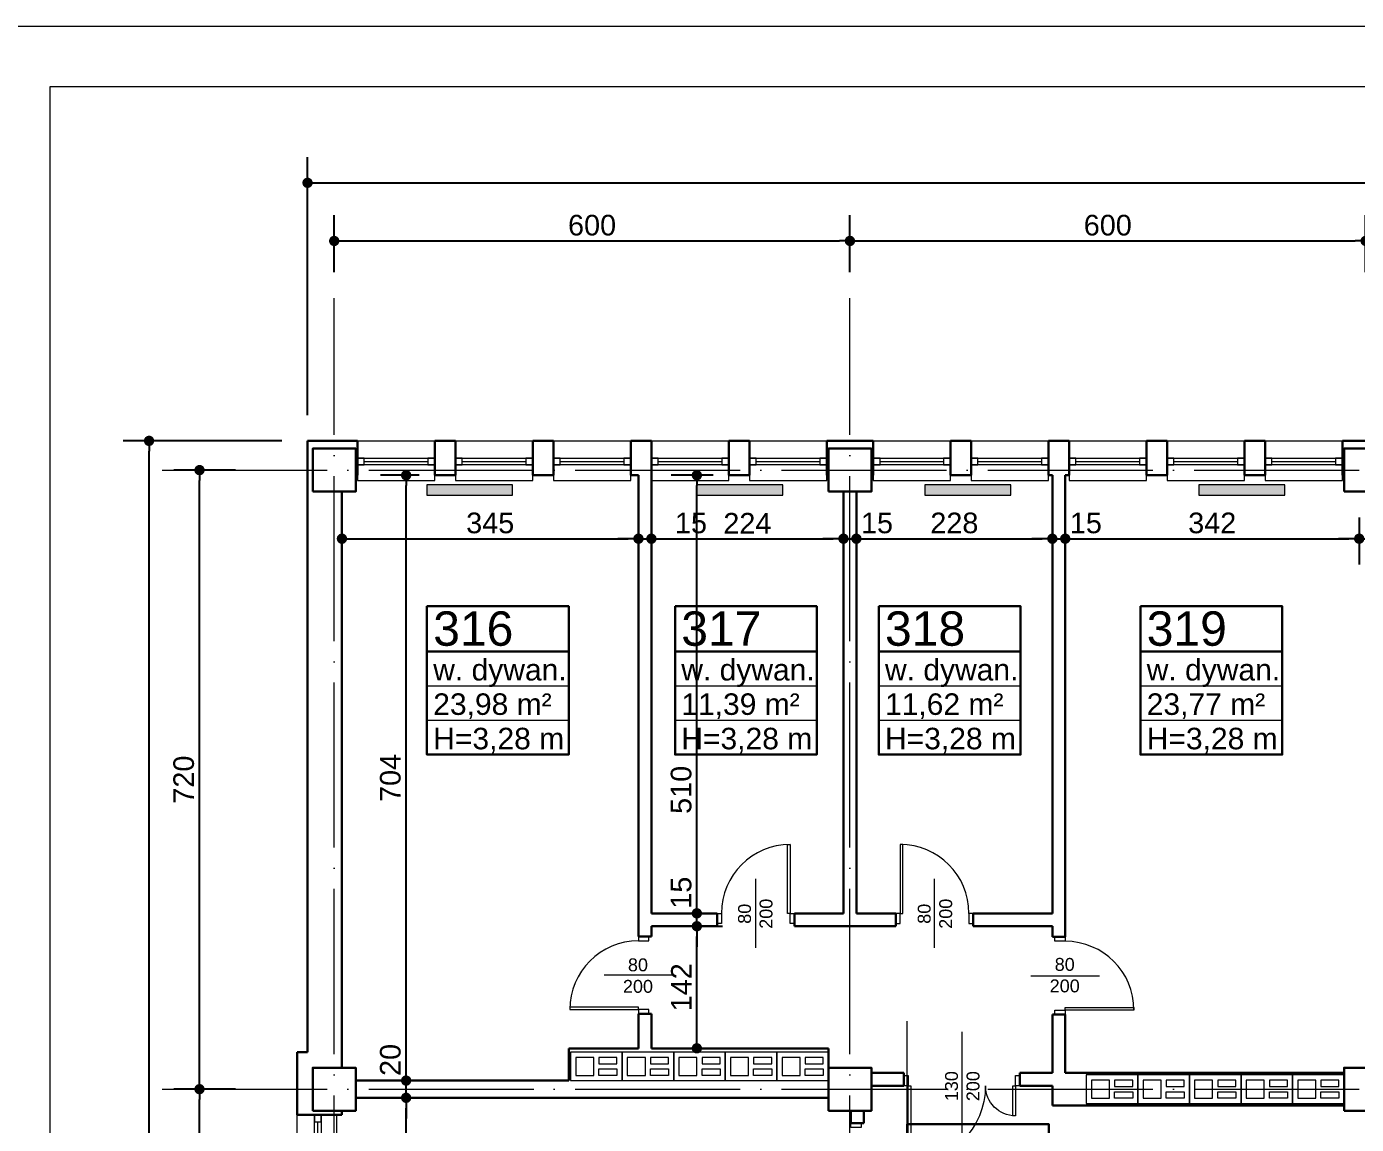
# Model space of a CAD drawing. Header units: millimetres. Extents: x 54 to 8480, y -22812 to 17434.
# Drawn here: x 1275 to 2822, y 2598 to 3874 of the extents above; entities that cross this region are included whole.
import ezdxf

# ---------------------------------------------------------------- set-up
doc = ezdxf.new("R2010")
doc.units = ezdxf.units.MM
doc.linetypes.add('ACAD_ISO04W100', pattern=[30, 24, -3, 0, -3])
doc.layers.add('grzejniki', color=104, linetype='Continuous')
doc.layers.add('TABELKI PO UWAGACH', color=5, linetype='Continuous')
for name, color, linetype, lineweight in [('osie', 132, 'ACAD_ISO04W100', 0), ('PLATFORMA', 7, 'Continuous', 0), ('STOLARKA', 97, 'Continuous', 0), ('tabelki', 151, 'Continuous', 0), ('wymiary', 150, 'Continuous', 0)]:
    doc.layers.add(name, color=color, linetype=linetype, lineweight=lineweight)
doc.styles.get("Standard").update_dxf_attribs({"font": 'arial.ttf'})
doc.dimstyles.new('ISO-25', dxfattribs={"dimtxt": 24, "dimasz": 12, "dimexe": 30, "dimexo": 30, "dimgap": 6, "dimtad": 1, "dimdec": 0, "dimtxsty": 'Standard', "dimblk": 'DOT', "dimcen": 2.5, "dimadec": 0, "dimazin": 0, "dimtfac": 1, "dimtdec": 0, "dimtmove": 0, "dimatfit": 3, "dimldrblk": 'DOT', "dimfxl": 1, "dimarcsym": 0})

# ---------------------------------------------------------------- blocks, each defined once
blk = doc.blocks.new('A$C13771EA7')
at = {"color": 132, "linetype": 'ACAD_ISO04W100', "lineweight": 0, "ltscale": 8}
for p, q in [((31, -2874), (31, 166)), ((631, -2874), (631, 166)), ((-169, -34), (4311, -34)), ((-169, -754), (4311, -754))]:
    blk.add_line(p, q, dxfattribs=at)
blk = doc.blocks.new('A$C4DC22848')
at = {"layer": 'STOLARKA', "lineweight": 0}
for p, q in [((0, 0), (90, 0)), ((8, -24), (82, -24)), ((0, -40), (0, -46)), ((0, -46), (90, -46)), ((90, -46), (90, -40))]:
    blk.add_line(p, q, dxfattribs=at)
for points in [[(0, -20), (90, -20), (90, -28), (0, -28)], [(0, -28), (8, -28), (8, -20), (0, -20)], [(82, -28), (90, -28), (90, -20), (82, -20)]]:
    blk.add_lwpolyline(points, close=True, dxfattribs=at)
blk = doc.blocks.new('A$C2F3E3BB6')
at = {"layer": 'STOLARKA', "lineweight": 0}
for p, q in [((0, 40), (180, 40)), ((8, 16), (82, 16)), ((98, 16), (172, 16)), ((0, 0), (0, -6)), ((180, -6), (180, 0)), ((0, -6), (180, -6))]:
    blk.add_line(p, q, dxfattribs=at)
for points in [[(0, 20), (180, 20), (180, 12), (0, 12)], [(0, 12), (8, 12), (8, 20), (0, 20)], [(82, 12), (90, 12), (90, 20), (82, 20)], [(98, 12), (90, 12), (90, 20), (98, 20)], [(172, 12), (180, 12), (180, 20), (172, 20)]]:
    blk.add_lwpolyline(points, close=True, dxfattribs=at)
blk = doc.blocks.new('A$C4A7D7A23')
at = {"layer": 'STOLARKA', "lineweight": 0}
blk.add_line((-67.5, 62.5), (-67.5, -62.5), dxfattribs=at)
for points in [[(-130, 12), (-135, 12), (-135, 0), (-130, 0)], [(-127, 0), (-130, 0), (-130, -35), (-127, -35)], [(-5, 0), (-8, 0), (-8, -90), (-5, -90)], [(0, 12), (-5, 12), (-5, 0), (0, 0)]]:
    blk.add_lwpolyline(points, close=True, dxfattribs=at)
for centre, radius, start, end in [((-130, 0), 35, 270, 0), ((-5, 0), 90, 180, 270)]:
    blk.add_arc(centre, radius, start, end, dxfattribs=at)
blk = doc.blocks.new('A$C1D836454')
at = {"color": 82, "lineweight": 0}
for points in [[(0, -16.5), (60, -16.5), (60, 16.5), (0, 16.5)], [(6, -10.5), (27, -10.5), (27, 10.5), (6, 10.5)], [(33, 3), (54, 3), (54, 10.5), (33, 10.5)], [(33, -3), (54, -3), (54, -10.5), (33, -10.5)]]:
    blk.add_lwpolyline(points, close=True, dxfattribs=at)
blk = doc.blocks.new('_Dot')
at = {"color": 0, "linetype": 'ByBlock', "lineweight": -2}
blk.add_line((-0.5, 0), (-1, 0), dxfattribs=at)
at = {"color": 0, "linetype": 'ByBlock', "lineweight": 0, "const_width": 0.5}
blk.add_lwpolyline([(-0.25, 0, 1), (0.25, 0, 1)], format="xyb", close=True, dxfattribs=at)
blk = doc.blocks.new('*D116')
at = {"layer": 'Defpoints', "color": 0, "linetype": 'Continuous', "lineweight": 0}
for p in [(2232.6, 3625.2), (1632.6, 3558.7), (2232.6, 3558.7)]:
    blk.add_point(p, dxfattribs=at)
at = {"layer": 'wymiary', "color": 0, "linetype": 'Continuous', "lineweight": -2}
for p, q in [((1632.6, 3588.7), (1632.6, 3655.2)), ((2232.6, 3588.7), (2232.6, 3655.2)), ((1644.6, 3625.2), (2220.6, 3625.2))]:
    blk.add_line(p, q, dxfattribs=at)
at = {"layer": 'wymiary', "color": 0, "linetype": 'Continuous', "lineweight": -2, "xscale": 12, "yscale": 12, "zscale": 12, "rotation": 180}
blk.add_blockref('_Dot', (1632.6, 3625.2), dxfattribs=at)
at = {"layer": 'wymiary', "color": 0, "linetype": 'Continuous', "lineweight": -2, "xscale": 12, "yscale": 12, "zscale": 12}
blk.add_blockref('_Dot', (2232.6, 3625.2), dxfattribs=at)
at = {"layer": 'wymiary', "color": 0, "linetype": 'Continuous', "lineweight": 0, "insert": (1932.6, 3643.4), "char_height": 24, "attachment_point": 5}
blk.add_mtext('600', dxfattribs=at)
blk = doc.blocks.new('*D117')
at = {"layer": 'Defpoints', "color": 0, "linetype": 'Continuous', "lineweight": 0}
for p in [(2832.6, 3625.2), (2232.6, 3558.7), (2832.6, 3558.7)]:
    blk.add_point(p, dxfattribs=at)
at = {"layer": 'wymiary', "color": 0, "linetype": 'Continuous', "lineweight": -2}
for p, q in [((2232.6, 3588.7), (2232.6, 3655.2)), ((2832.6, 3588.7), (2832.6, 3655.2)), ((2244.6, 3625.2), (2820.6, 3625.2))]:
    blk.add_line(p, q, dxfattribs=at)
at = {"layer": 'wymiary', "color": 0, "linetype": 'Continuous', "lineweight": -2, "xscale": 12, "yscale": 12, "zscale": 12, "rotation": 180}
blk.add_blockref('_Dot', (2232.6, 3625.2), dxfattribs=at)
at = {"layer": 'wymiary', "color": 0, "linetype": 'Continuous', "lineweight": -2, "xscale": 12, "yscale": 12, "zscale": 12}
blk.add_blockref('_Dot', (2832.6, 3625.2), dxfattribs=at)
at = {"layer": 'wymiary', "color": 0, "linetype": 'Continuous', "lineweight": 0, "insert": (2532.6, 3643.4), "char_height": 24, "attachment_point": 5}
blk.add_mtext('600', dxfattribs=at)
blk = doc.blocks.new('*D99')
at = {"layer": 'Defpoints', "color": 0, "linetype": 'Continuous', "lineweight": 0}
for p in [(1475.9, 2638.7), (1547.6, 2638.7), (1547.6, 2398.7)]:
    blk.add_point(p, dxfattribs=at)
at = {"layer": 'wymiary', "color": 0, "linetype": 'Continuous', "lineweight": -2}
for p, q in [((1517.6, 2638.7), (1445.9, 2638.7)), ((1475.9, 2410.7), (1475.9, 2626.7)), ((1517.6, 2398.7), (1445.9, 2398.7))]:
    blk.add_line(p, q, dxfattribs=at)
at = {"layer": 'wymiary', "color": 0, "linetype": 'Continuous', "lineweight": -2, "xscale": 12, "yscale": 12, "zscale": 12}
for p, rotation in [((1475.9, 2638.7), 90), ((1475.9, 2398.7), 270)]:
    blk.add_blockref('_Dot', p, dxfattribs=dict(at, rotation=rotation))
at = {"layer": 'wymiary', "color": 0, "linetype": 'Continuous', "lineweight": 0, "insert": (1457.6, 2518.7), "char_height": 24, "attachment_point": 5, "rotation": 90}
blk.add_mtext('240', dxfattribs=at)
blk = doc.blocks.new('*D100')
at = {"layer": 'Defpoints', "color": 0, "linetype": 'Continuous', "lineweight": 0}
for p in [(1475.9, 3358.7), (1547.6, 3358.7), (1547.6, 2638.7)]:
    blk.add_point(p, dxfattribs=at)
at = {"layer": 'wymiary', "color": 0, "linetype": 'Continuous', "lineweight": -2}
for p, q in [((1517.6, 3358.7), (1445.9, 3358.7)), ((1475.9, 2650.7), (1475.9, 3346.7)), ((1517.6, 2638.7), (1445.9, 2638.7))]:
    blk.add_line(p, q, dxfattribs=at)
at = {"layer": 'wymiary', "color": 0, "linetype": 'Continuous', "lineweight": -2, "xscale": 12, "yscale": 12, "zscale": 12}
for p, rotation in [((1475.9, 3358.7), 90), ((1475.9, 2638.7), 270)]:
    blk.add_blockref('_Dot', p, dxfattribs=dict(at, rotation=rotation))
at = {"layer": 'wymiary', "color": 0, "linetype": 'Continuous', "lineweight": 0, "insert": (1457.6, 2998.7), "char_height": 24, "attachment_point": 5, "rotation": 90}
blk.add_mtext('720', dxfattribs=at)
blk = doc.blocks.new('*D114')
at = {"layer": 'Defpoints', "color": 0, "linetype": 'Continuous', "lineweight": 0}
for p in [(5743.6, 3692.8), (1601.6, 3392.7), (5743.6, 3392.7)]:
    blk.add_point(p, dxfattribs=at)
at = {"layer": 'wymiary', "color": 0, "linetype": 'Continuous', "lineweight": -2}
for p, q in [((1601.6, 3422.7), (1601.6, 3722.8)), ((5743.6, 3422.7), (5743.6, 3722.8)), ((1613.6, 3692.8), (5731.6, 3692.8))]:
    blk.add_line(p, q, dxfattribs=at)
at = {"layer": 'wymiary', "color": 0, "linetype": 'Continuous', "lineweight": -2, "xscale": 12, "yscale": 12, "zscale": 12, "rotation": 180}
blk.add_blockref('_Dot', (1601.6, 3692.8), dxfattribs=at)
at = {"layer": 'wymiary', "color": 0, "linetype": 'Continuous', "lineweight": -2, "xscale": 12, "yscale": 12, "zscale": 12}
blk.add_blockref('_Dot', (5743.6, 3692.8), dxfattribs=at)
at = {"layer": 'wymiary', "color": 0, "linetype": 'Continuous', "lineweight": 0, "insert": (3672.6, 3710.9), "char_height": 24, "attachment_point": 5}
blk.add_mtext('4142', dxfattribs=at)
blk = doc.blocks.new('*D115')
at = {"layer": 'Defpoints', "color": 0, "linetype": 'Continuous', "lineweight": 0}
for p in [(1417.2, 3392.7), (1601.6, 3392.7), (1601.6, 684.7)]:
    blk.add_point(p, dxfattribs=at)
at = {"layer": 'wymiary', "color": 0, "linetype": 'Continuous', "lineweight": -2}
for p, q in [((1571.6, 3392.7), (1387.2, 3392.7)), ((1417.2, 696.7), (1417.2, 3380.7)), ((1571.6, 684.7), (1387.2, 684.7))]:
    blk.add_line(p, q, dxfattribs=at)
at = {"layer": 'wymiary', "color": 0, "linetype": 'Continuous', "lineweight": -2, "xscale": 12, "yscale": 12, "zscale": 12}
for p, rotation in [((1417.2, 3392.7), 90), ((1417.2, 684.7), 270)]:
    blk.add_blockref('_Dot', p, dxfattribs=dict(at, rotation=rotation))
at = {"layer": 'wymiary', "color": 0, "linetype": 'Continuous', "lineweight": 0, "insert": (1398.9, 2038.7), "char_height": 24, "attachment_point": 5, "rotation": 90}
blk.add_mtext('2708', dxfattribs=at)
blk = doc.blocks.new('*D285')
at = {"layer": 'Defpoints', "color": 0, "linetype": 'Continuous', "lineweight": 0}
for p in [(1716.3, 2628.7), (1716.3, 2628.7), (1716.3, 2406.2)]:
    blk.add_point(p, dxfattribs=at)
at = {"layer": 'wymiary', "color": 0, "linetype": 'Continuous', "lineweight": -2}
blk.add_line((1716.3, 2418.2), (1716.3, 2616.7), dxfattribs=at)
at = {"layer": 'wymiary', "color": 0, "linetype": 'Continuous', "lineweight": -2, "xscale": 12, "yscale": 12, "zscale": 12}
for p, rotation in [((1716.3, 2628.7), 90), ((1716.3, 2406.2), 270)]:
    blk.add_blockref('_Dot', p, dxfattribs=dict(at, rotation=rotation))
at = {"layer": 'wymiary', "color": 0, "linetype": 'Continuous', "lineweight": 0, "insert": (1698, 2517.5), "char_height": 24, "attachment_point": 5, "rotation": 90}
blk.add_mtext('223', dxfattribs=at)
blk = doc.blocks.new('*D286')
at = {"layer": 'Defpoints', "color": 0, "linetype": 'Continuous', "lineweight": 0}
for p in [(1716.3, 2648.7), (1716.3, 2648.7), (1716.3, 2628.7)]:
    blk.add_point(p, dxfattribs=at)
at = {"layer": 'wymiary', "color": 0, "linetype": 'Continuous', "lineweight": -2}
for p, q in [((1716.3, 2660.7), (1716.3, 2672.7)), ((1716.3, 2628.7), (1716.3, 2648.7)), ((1716.3, 2616.7), (1716.3, 2604.7))]:
    blk.add_line(p, q, dxfattribs=at)
at = {"layer": 'wymiary', "color": 0, "linetype": 'Continuous', "lineweight": -2, "xscale": 12, "yscale": 12, "zscale": 12}
for p, rotation in [((1716.3, 2648.7), 270), ((1716.3, 2628.7), 90)]:
    blk.add_blockref('_Dot', p, dxfattribs=dict(at, rotation=rotation))
at = {"layer": 'wymiary', "color": 0, "linetype": 'Continuous', "lineweight": 0, "insert": (1698, 2672.7), "char_height": 24, "attachment_point": 5, "rotation": 90}
blk.add_mtext('20', dxfattribs=at)
blk = doc.blocks.new('*D287')
at = {"layer": 'Defpoints', "color": 0, "linetype": 'Continuous', "lineweight": 0}
for p in [(1716.3, 3352.7), (1761.6, 3352.7), (1716.3, 2648.7)]:
    blk.add_point(p, dxfattribs=at)
at = {"layer": 'wymiary', "color": 0, "linetype": 'Continuous', "lineweight": -2}
for p, q in [((1731.6, 3352.7), (1686.3, 3352.7)), ((1716.3, 2660.7), (1716.3, 3340.7))]:
    blk.add_line(p, q, dxfattribs=at)
at = {"layer": 'wymiary', "color": 0, "linetype": 'Continuous', "lineweight": -2, "xscale": 12, "yscale": 12, "zscale": 12}
for p, rotation in [((1716.3, 3352.7), 90), ((1716.3, 2648.7), 270)]:
    blk.add_blockref('_Dot', p, dxfattribs=dict(at, rotation=rotation))
at = {"layer": 'wymiary', "color": 0, "linetype": 'Continuous', "lineweight": 0, "insert": (1698, 3000.7), "char_height": 24, "attachment_point": 5, "rotation": 90}
blk.add_mtext('704', dxfattribs=at)
blk = doc.blocks.new('*D344')
at = {"layer": 'Defpoints', "color": 0, "linetype": 'Continuous', "lineweight": 0}
for p in [(1641.6, 3333.7), (1986.6, 3333.7), (1986.6, 3278.9)]:
    blk.add_point(p, dxfattribs=at)
at = {"layer": 'wymiary', "color": 0, "linetype": 'Continuous', "lineweight": -2}
for p, q in [((1641.6, 3303.7), (1641.6, 3248.9)), ((1986.6, 3303.7), (1986.6, 3248.9)), ((1653.6, 3278.9), (1974.6, 3278.9))]:
    blk.add_line(p, q, dxfattribs=at)
at = {"layer": 'wymiary', "color": 0, "linetype": 'Continuous', "lineweight": -2, "xscale": 12, "yscale": 12, "zscale": 12, "rotation": 180}
blk.add_blockref('_Dot', (1641.6, 3278.9), dxfattribs=at)
at = {"layer": 'wymiary', "color": 0, "linetype": 'Continuous', "lineweight": -2, "xscale": 12, "yscale": 12, "zscale": 12}
blk.add_blockref('_Dot', (1986.6, 3278.9), dxfattribs=at)
at = {"layer": 'wymiary', "color": 0, "linetype": 'Continuous', "lineweight": 0, "insert": (1814.1, 3297.1), "char_height": 24, "attachment_point": 5}
blk.add_mtext('345', dxfattribs=at)
blk = doc.blocks.new('*D386')
at = {"layer": 'Defpoints', "color": 0, "linetype": 'Continuous', "lineweight": 0}
for p in [(1986.6, 3278.9), (2001.6, 3278.9), (2001.6, 3278.9)]:
    blk.add_point(p, dxfattribs=at)
at = {"layer": 'wymiary', "color": 0, "linetype": 'Continuous', "lineweight": -2}
for p, q in [((1974.6, 3278.9), (1962.6, 3278.9)), ((1986.6, 3278.9), (2001.6, 3278.9)), ((2013.6, 3278.9), (2069.9, 3278.9))]:
    blk.add_line(p, q, dxfattribs=at)
at = {"layer": 'wymiary', "color": 0, "linetype": 'Continuous', "lineweight": -2, "xscale": 12, "yscale": 12, "zscale": 12}
blk.add_blockref('_Dot', (1986.6, 3278.9), dxfattribs=at)
at = {"layer": 'wymiary', "color": 0, "linetype": 'Continuous', "lineweight": -2, "xscale": 12, "yscale": 12, "zscale": 12, "rotation": 180}
blk.add_blockref('_Dot', (2001.6, 3278.9), dxfattribs=at)
at = {"layer": 'wymiary', "color": 0, "linetype": 'Continuous', "lineweight": 0, "insert": (2047.7, 3297.1), "char_height": 24, "attachment_point": 5}
blk.add_mtext('15', dxfattribs=at)
blk = doc.blocks.new('*D387')
at = {"layer": 'Defpoints', "color": 0, "linetype": 'Continuous', "lineweight": 0}
for p in [(2225.1, 3333.7), (2001.6, 3278.9), (2225.1, 3278.9)]:
    blk.add_point(p, dxfattribs=at)
at = {"layer": 'wymiary', "color": 0, "linetype": 'Continuous', "lineweight": -2}
for p, q in [((2225.1, 3303.7), (2225.1, 3248.9)), ((2013.6, 3278.9), (2213.1, 3278.9))]:
    blk.add_line(p, q, dxfattribs=at)
at = {"layer": 'wymiary', "color": 0, "linetype": 'Continuous', "lineweight": -2, "xscale": 12, "yscale": 12, "zscale": 12, "rotation": 180}
blk.add_blockref('_Dot', (2001.6, 3278.9), dxfattribs=at)
at = {"layer": 'wymiary', "color": 0, "linetype": 'Continuous', "lineweight": -2, "xscale": 12, "yscale": 12, "zscale": 12}
blk.add_blockref('_Dot', (2225.1, 3278.9), dxfattribs=at)
at = {"layer": 'wymiary', "color": 0, "linetype": 'Continuous', "lineweight": 0, "insert": (2113.3, 3296.9), "char_height": 24, "attachment_point": 5}
blk.add_mtext('224', dxfattribs=at)
blk = doc.blocks.new('*D388')
at = {"layer": 'Defpoints', "color": 0, "linetype": 'Continuous', "lineweight": 0}
for p in [(2225.1, 3333.7), (2240.1, 3333.7), (2240.1, 3278.9)]:
    blk.add_point(p, dxfattribs=at)
at = {"layer": 'wymiary', "color": 0, "linetype": 'Continuous', "lineweight": -2}
for p, q in [((2225.1, 3303.7), (2225.1, 3248.9)), ((2240.1, 3303.7), (2240.1, 3248.9)), ((2213.1, 3278.9), (2201.1, 3278.9)), ((2225.1, 3278.9), (2240.1, 3278.9)), ((2252.1, 3278.9), (2264.1, 3278.9))]:
    blk.add_line(p, q, dxfattribs=at)
at = {"layer": 'wymiary', "color": 0, "linetype": 'Continuous', "lineweight": -2, "xscale": 12, "yscale": 12, "zscale": 12}
blk.add_blockref('_Dot', (2225.1, 3278.9), dxfattribs=at)
at = {"layer": 'wymiary', "color": 0, "linetype": 'Continuous', "lineweight": -2, "xscale": 12, "yscale": 12, "zscale": 12, "rotation": 180}
blk.add_blockref('_Dot', (2240.1, 3278.9), dxfattribs=at)
at = {"layer": 'wymiary', "color": 0, "linetype": 'Continuous', "lineweight": 0, "insert": (2264.1, 3297.1), "char_height": 24, "attachment_point": 5}
blk.add_mtext('15', dxfattribs=at)
blk = doc.blocks.new('*D389')
at = {"layer": 'Defpoints', "color": 0, "linetype": 'Continuous', "lineweight": 0}
for p in [(2468.1, 3352.7), (2240.1, 3333.7), (2468.1, 3278.9)]:
    blk.add_point(p, dxfattribs=at)
at = {"layer": 'wymiary', "color": 0, "linetype": 'Continuous', "lineweight": -2}
for p, q in [((2468.1, 3322.7), (2468.1, 3248.9)), ((2240.1, 3303.7), (2240.1, 3248.9)), ((2252.1, 3278.9), (2456.1, 3278.9))]:
    blk.add_line(p, q, dxfattribs=at)
at = {"layer": 'wymiary', "color": 0, "linetype": 'Continuous', "lineweight": -2, "xscale": 12, "yscale": 12, "zscale": 12, "rotation": 180}
blk.add_blockref('_Dot', (2240.1, 3278.9), dxfattribs=at)
at = {"layer": 'wymiary', "color": 0, "linetype": 'Continuous', "lineweight": -2, "xscale": 12, "yscale": 12, "zscale": 12}
blk.add_blockref('_Dot', (2468.1, 3278.9), dxfattribs=at)
at = {"layer": 'wymiary', "color": 0, "linetype": 'Continuous', "lineweight": 0, "insert": (2354.1, 3297.1), "char_height": 24, "attachment_point": 5}
blk.add_mtext('228', dxfattribs=at)
blk = doc.blocks.new('*D390')
at = {"layer": 'Defpoints', "color": 0, "linetype": 'Continuous', "lineweight": 0}
for p in [(2468.1, 3352.7), (2483.1, 3352.7), (2483.1, 3278.9)]:
    blk.add_point(p, dxfattribs=at)
at = {"layer": 'wymiary', "color": 0, "linetype": 'Continuous', "lineweight": -2}
for p, q in [((2468.1, 3322.7), (2468.1, 3248.9)), ((2483.1, 3322.7), (2483.1, 3248.9)), ((2456.1, 3278.9), (2444.1, 3278.9)), ((2468.1, 3278.9), (2483.1, 3278.9)), ((2495.1, 3278.9), (2507.1, 3278.9))]:
    blk.add_line(p, q, dxfattribs=at)
at = {"layer": 'wymiary', "color": 0, "linetype": 'Continuous', "lineweight": -2, "xscale": 12, "yscale": 12, "zscale": 12}
blk.add_blockref('_Dot', (2468.1, 3278.9), dxfattribs=at)
at = {"layer": 'wymiary', "color": 0, "linetype": 'Continuous', "lineweight": -2, "xscale": 12, "yscale": 12, "zscale": 12, "rotation": 180}
blk.add_blockref('_Dot', (2483.1, 3278.9), dxfattribs=at)
at = {"layer": 'wymiary', "color": 0, "linetype": 'Continuous', "lineweight": 0, "insert": (2507.1, 3297.1), "char_height": 24, "attachment_point": 5}
blk.add_mtext('15', dxfattribs=at)
blk = doc.blocks.new('*D391')
at = {"layer": 'Defpoints', "color": 0, "linetype": 'Continuous', "lineweight": 0}
for p in [(2483.1, 3352.7), (2825.1, 3333.7), (2825.1, 3278.9)]:
    blk.add_point(p, dxfattribs=at)
at = {"layer": 'wymiary', "color": 0, "linetype": 'Continuous', "lineweight": -2}
for p, q in [((2483.1, 3322.7), (2483.1, 3248.9)), ((2825.1, 3303.7), (2825.1, 3248.9)), ((2495.1, 3278.9), (2813.1, 3278.9))]:
    blk.add_line(p, q, dxfattribs=at)
at = {"layer": 'wymiary', "color": 0, "linetype": 'Continuous', "lineweight": -2, "xscale": 12, "yscale": 12, "zscale": 12, "rotation": 180}
blk.add_blockref('_Dot', (2483.1, 3278.9), dxfattribs=at)
at = {"layer": 'wymiary', "color": 0, "linetype": 'Continuous', "lineweight": -2, "xscale": 12, "yscale": 12, "zscale": 12}
blk.add_blockref('_Dot', (2825.1, 3278.9), dxfattribs=at)
at = {"layer": 'wymiary', "color": 0, "linetype": 'Continuous', "lineweight": 0, "insert": (2654.1, 3297.1), "char_height": 24, "attachment_point": 5}
blk.add_mtext('342', dxfattribs=at)
blk = doc.blocks.new('*D392')
at = {"layer": 'Defpoints', "color": 0, "linetype": 'Continuous', "lineweight": 0}
for p in [(2825.1, 3333.7), (2840.1, 3333.7), (2840.1, 3278.9)]:
    blk.add_point(p, dxfattribs=at)
at = {"layer": 'wymiary', "color": 0, "linetype": 'Continuous', "lineweight": -2}
for p, q in [((2825.1, 3303.7), (2825.1, 3248.9)), ((2840.1, 3303.7), (2840.1, 3248.9)), ((2813.1, 3278.9), (2801.1, 3278.9)), ((2825.1, 3278.9), (2840.1, 3278.9)), ((2852.1, 3278.9), (2864.1, 3278.9))]:
    blk.add_line(p, q, dxfattribs=at)
at = {"layer": 'wymiary', "color": 0, "linetype": 'Continuous', "lineweight": -2, "xscale": 12, "yscale": 12, "zscale": 12}
blk.add_blockref('_Dot', (2825.1, 3278.9), dxfattribs=at)
at = {"layer": 'wymiary', "color": 0, "linetype": 'Continuous', "lineweight": -2, "xscale": 12, "yscale": 12, "zscale": 12, "rotation": 180}
blk.add_blockref('_Dot', (2840.1, 3278.9), dxfattribs=at)
at = {"layer": 'wymiary', "color": 0, "linetype": 'Continuous', "lineweight": 0, "insert": (2864.1, 3297.1), "char_height": 24, "attachment_point": 5}
blk.add_mtext('15', dxfattribs=at)
blk = doc.blocks.new('*D657')
at = {"layer": 'Defpoints', "color": 0, "linetype": 'Continuous', "lineweight": 0}
for p in [(2001.6, 2828.2), (2054.5, 2828.2), (2001.6, 2686.2)]:
    blk.add_point(p, dxfattribs=at)
at = {"layer": 'wymiary', "color": 0, "linetype": 'Continuous', "lineweight": -2}
for p, q in [((2031.6, 2828.2), (2084.5, 2828.2)), ((2054.5, 2698.2), (2054.5, 2816.2)), ((2031.6, 2686.2), (2084.5, 2686.2))]:
    blk.add_line(p, q, dxfattribs=at)
at = {"layer": 'wymiary', "color": 0, "linetype": 'Continuous', "lineweight": -2, "xscale": 12, "yscale": 12, "zscale": 12}
for p, rotation in [((2054.5, 2828.2), 90), ((2054.5, 2686.2), 270)]:
    blk.add_blockref('_Dot', p, dxfattribs=dict(at, rotation=rotation))
at = {"layer": 'wymiary', "color": 0, "linetype": 'Continuous', "lineweight": 0, "insert": (2036.5, 2757.2), "char_height": 24, "attachment_point": 5, "rotation": 90}
blk.add_mtext('142', dxfattribs=at)
blk = doc.blocks.new('*D658')
at = {"layer": 'Defpoints', "color": 0, "linetype": 'Continuous', "lineweight": 0}
for p in [(2054.5, 2843.2), (2054.5, 2843.2), (2001.6, 2828.2)]:
    blk.add_point(p, dxfattribs=at)
at = {"layer": 'wymiary', "color": 0, "linetype": 'Continuous', "lineweight": -2}
for p, q in [((2054.5, 2855.2), (2054.5, 2867.2)), ((2054.5, 2828.2), (2054.5, 2843.2)), ((2031.6, 2828.2), (2084.5, 2828.2)), ((2054.5, 2816.2), (2054.5, 2804.2))]:
    blk.add_line(p, q, dxfattribs=at)
at = {"layer": 'wymiary', "color": 0, "linetype": 'Continuous', "lineweight": -2, "xscale": 12, "yscale": 12, "zscale": 12}
for p, rotation in [((2054.5, 2843.2), 270), ((2054.5, 2828.2), 90)]:
    blk.add_blockref('_Dot', p, dxfattribs=dict(at, rotation=rotation))
at = {"layer": 'wymiary', "color": 0, "linetype": 'Continuous', "lineweight": 0, "insert": (2036.3, 2867.2), "char_height": 24, "attachment_point": 5, "rotation": 90}
blk.add_mtext('15', dxfattribs=at)
blk = doc.blocks.new('*D659')
at = {"layer": 'Defpoints', "color": 0, "linetype": 'Continuous', "lineweight": 0}
for p in [(2054.5, 3352.7), (2103.6, 3352.7), (2054.5, 2843.2)]:
    blk.add_point(p, dxfattribs=at)
at = {"layer": 'wymiary', "color": 0, "linetype": 'Continuous', "lineweight": -2}
for p, q in [((2073.6, 3352.7), (2024.5, 3352.7)), ((2054.5, 2855.2), (2054.5, 3340.7))]:
    blk.add_line(p, q, dxfattribs=at)
at = {"layer": 'wymiary', "color": 0, "linetype": 'Continuous', "lineweight": -2, "xscale": 12, "yscale": 12, "zscale": 12}
for p, rotation in [((2054.5, 3352.7), 90), ((2054.5, 2843.2), 270)]:
    blk.add_blockref('_Dot', p, dxfattribs=dict(at, rotation=rotation))
at = {"layer": 'wymiary', "color": 0, "linetype": 'Continuous', "lineweight": 0, "insert": (2036.3, 2986.8), "char_height": 24, "attachment_point": 5, "rotation": 90}
blk.add_mtext('510', dxfattribs=at)
blk = doc.blocks.new('A$C508466D2')
at = {"layer": 'grzejniki', "linetype": 'Continuous', "lineweight": 0}
blk.add_hatch(color=256, dxfattribs=at).paths.add_polyline_path([(-50, -12), (50, -12), (50, 0), (-50, 0)])
blk.add_lwpolyline([(-50, -12), (50, -12), (50, 0), (-50, 0)], close=True, dxfattribs=at)

msp = doc.modelspace()

# ---------------------------------------------------------------- linework, layer by layer
at = {"lineweight": 30}
for p, q in [((1601.6, 3392.7), (1659.6, 3392.7)), ((1601.6, 2681.7), (1601.6, 3392.7)), ((1659.6, 3352.7), (1659.6, 3392.7)), ((1749.6, 3352.7), (1749.6, 3392.7)), ((1749.6, 3392.7), (1773.6, 3392.7)), ((1773.6, 3352.7), (1773.6, 3392.7)), ((1863.6, 3392.7), (1887.6, 3392.7)), ((1863.6, 3352.7), (1863.6, 3392.7)), ((1887.6, 3352.7), (1887.6, 3392.7)), ((1977.6, 3392.7), (2001.6, 3392.7)), ((1977.6, 3352.7), (1977.6, 3392.7)), ((2001.6, 3352.7), (2001.6, 3392.7)), ((2091.6, 3392.7), (2115.6, 3392.7)), ((2091.6, 3352.7), (2091.6, 3392.7)), ((2115.6, 3352.7), (2115.6, 3392.7)), ((2205.6, 3352.7), (2205.6, 3392.7)), ((2205.6, 3392.7), (2259.6, 3392.7)), ((2259.6, 3352.7), (2259.6, 3392.7)), ((2349.6, 3352.7), (2349.6, 3392.7)), ((2349.6, 3392.7), (2373.6, 3392.7)), ((2373.6, 3352.7), (2373.6, 3392.7)), ((2463.6, 3392.7), (2487.6, 3392.7)), ((2463.6, 3352.7), (2463.6, 3392.7)), ((2487.6, 3352.7), (2487.6, 3392.7)), ((2577.6, 3392.7), (2601.6, 3392.7)), ((2577.6, 3352.7), (2577.6, 3392.7)), ((2601.6, 3352.7), (2601.6, 3392.7)), ((2691.6, 3392.7), (2715.6, 3392.7)), ((2691.6, 3352.7), (2691.6, 3392.7)), ((2715.6, 3352.7), (2715.6, 3392.7)), ((2805.6, 3352.7), (2805.6, 3392.7)), ((2805.6, 3392.7), (2859.6, 3392.7)), ((1659.6, 3352.7), (1657.6, 3352.7)), ((1749.6, 3352.7), (1773.6, 3352.7)), ((1863.6, 3352.7), (1887.6, 3352.7)), ((1977.6, 3352.7), (1986.6, 3352.7)), ((1986.6, 3352.7), (1986.6, 2816.2)), ((2001.6, 3352.7), (2001.6, 2843.2)), ((2091.6, 3352.7), (2115.6, 3352.7)), ((2205.6, 3352.7), (2207.6, 3352.7)), ((2259.6, 3352.7), (2257.6, 3352.7)), ((2349.6, 3352.7), (2373.6, 3352.7)), ((2463.6, 3352.7), (2468.1, 3352.7)), ((2468.1, 3352.7), (2468.1, 2843.2)), ((2483.1, 3352.7), (2483.1, 2815.7)), ((2483.1, 3352.7), (2487.6, 3352.7)), ((2577.6, 3352.7), (2601.6, 3352.7)), ((2691.6, 3352.7), (2715.6, 3352.7)), ((2805.6, 3352.7), (2807.6, 3352.7)), ((1641.6, 2663.7), (1641.6, 3333.7)), ((2225.1, 3333.7), (2225.1, 2843.2)), ((2240.1, 3333.7), (2240.1, 2843.2)), ((2078.1, 2843.2), (2001.6, 2843.2)), ((2078.1, 2843.2), (2078.1, 2828.2)), ((2225.1, 2843.2), (2168.1, 2843.2)), ((2168.1, 2843.2), (2168.1, 2828.2)), ((2286.1, 2843.2), (2240.1, 2843.2)), ((2286.1, 2843.2), (2286.1, 2828.2)), ((2468.1, 2843.2), (2376.1, 2843.2)), ((2376.1, 2843.2), (2376.1, 2828.2)), ((2001.6, 2816.2), (1986.6, 2816.2)), ((2001.6, 2828.2), (2001.6, 2816.2)), ((2078.1, 2828.2), (2001.6, 2828.2)), ((2286.1, 2828.2), (2168.1, 2828.2)), ((2468.1, 2828.2), (2376.1, 2828.2)), ((2468.1, 2828.2), (2468.1, 2815.7)), ((2483.1, 2815.7), (2468.1, 2815.7)), ((2001.6, 2726.2), (1986.6, 2726.2)), ((1986.6, 2726.2), (1986.6, 2686.2)), ((2001.6, 2726.2), (2001.6, 2686.2)), ((2483.1, 2725.7), (2468.1, 2725.7)), ((2468.1, 2725.7), (2468.1, 2657.7)), ((2483.1, 2725.7), (2483.1, 2657.7)), ((1601.6, 2681.7), (1589.6, 2681.7)), ((1589.6, 2681.7), (1589.6, 2608.7)), ((1905.6, 2686.2), (1905.6, 2648.7)), ((1986.6, 2686.2), (1905.6, 2686.2)), ((2207.6, 2686.2), (2001.6, 2686.2)), ((2207.6, 2686.2), (2207.6, 2663.7)), ((1657.6, 2648.7), (1905.6, 2648.7)), ((2295.3, 2657.7), (2257.6, 2657.7)), ((2295.3, 2657.7), (2295.3, 2642.7)), ((2468.1, 2657.7), (2430.3, 2657.7)), ((2430.3, 2657.7), (2430.3, 2642.7)), ((2807.6, 2657.7), (2483.1, 2657.7)), ((2257.6, 2642.7), (2295.3, 2642.7)), ((2468.1, 2642.7), (2430.3, 2642.7)), ((2468.1, 2642.7), (2468.1, 2619.7)), ((1657.6, 2628.7), (2207.6, 2628.7)), ((2807.6, 2619.7), (2468.1, 2619.7)), ((1641.6, 2608.7), (1589.6, 2608.7)), ((1641.6, 2613.7), (1641.6, 2608.7)), ((2233.6, 2613.7), (2233.6, 2599.2)), ((2233.6, 2599.2), (2248.6, 2599.2)), ((2248.6, 2613.7), (2248.6, 2599.2))]:
    msp.add_line(p, q, dxfattribs=at)
for points in [[(1607.6, 3333.7), (1657.6, 3333.7), (1657.6, 3383.7), (1607.6, 3383.7)], [(2207.6, 3333.7), (2257.6, 3333.7), (2257.6, 3383.7), (2207.6, 3383.7)], [(2807.6, 3333.7), (2857.6, 3333.7), (2857.6, 3383.7), (2807.6, 3383.7)], [(1607.6, 2613.7), (1657.6, 2613.7), (1657.6, 2663.7), (1607.6, 2663.7)], [(1607.6, 2613.7), (1657.6, 2613.7), (1657.6, 2663.7), (1607.6, 2663.7)], [(2207.6, 2613.7), (2257.6, 2613.7), (2257.6, 2663.7), (2207.6, 2663.7)], [(2807.6, 2613.7), (2857.6, 2613.7), (2857.6, 2663.7), (2807.6, 2663.7)]]:
    msp.add_lwpolyline(points, close=True, dxfattribs=at)
at = {"layer": 'PLATFORMA', "color": 7, "lineweight": 0}
for points in [[(917.8, 139.5), (7011.6, 139.5), (7011.6, 3874.5), (917.8, 3874.5)], [(1301.6, 209.5), (6941.6, 209.5), (6941.6, 3804.5), (1301.6, 3804.5)]]:
    msp.add_lwpolyline(points, close=True, dxfattribs=at)
at = {"layer": 'STOLARKA', "lineweight": 0}
for p, q in [((2123.1, 2803.2), (2123.1, 2883.2)), ((2331.1, 2803.2), (2331.1, 2883.2)), ((2026.6, 2771.2), (1946.6, 2771.2)), ((2443.1, 2770.7), (2523.1, 2770.7))]:
    msp.add_line(p, q, dxfattribs=at)
for points in [[(2163.1, 2843.2), (2160.1, 2843.2), (2160.1, 2923.2), (2163.1, 2923.2)], [(2291.1, 2843.2), (2294.1, 2843.2), (2294.1, 2923.2), (2291.1, 2923.2)], [(2083.1, 2831.2), (2078.1, 2831.2), (2078.1, 2843.2), (2083.1, 2843.2)], [(2168.1, 2831.2), (2163.1, 2831.2), (2163.1, 2843.2), (2168.1, 2843.2)], [(2286.1, 2831.2), (2291.1, 2831.2), (2291.1, 2843.2), (2286.1, 2843.2)], [(2371.1, 2831.2), (2376.1, 2831.2), (2376.1, 2843.2), (2371.1, 2843.2)], [(1998.6, 2811.2), (1998.6, 2816.2), (1986.6, 2816.2), (1986.6, 2811.2)], [(2471.1, 2810.7), (2471.1, 2815.7), (2483.1, 2815.7), (2483.1, 2810.7)], [(1986.6, 2731.2), (1986.6, 2734.2), (1906.6, 2734.2), (1906.6, 2731.2)], [(1998.6, 2726.2), (1998.6, 2731.2), (1986.6, 2731.2), (1986.6, 2726.2)], [(2471.1, 2725.7), (2471.1, 2730.7), (2483.1, 2730.7), (2483.1, 2725.7)], [(2483.1, 2730.7), (2483.1, 2733.7), (2563.1, 2733.7), (2563.1, 2730.7)], [(2245.6, 2599.2), (2245.6, 2594.2), (2233.6, 2594.2), (2233.6, 2599.2)]]:
    msp.add_lwpolyline(points, close=True, dxfattribs=at)
for centre, start, end in [((2163.1, 2843.2), 90, 180), ((2291.1, 2843.2), 0, 90), ((1986.6, 2731.2), 90, 180), ((2483.1, 2730.7), 0, 90)]:
    msp.add_arc(centre, 80, start, end, dxfattribs=at)
at = {"layer": 'TABELKI PO UWAGACH', "color": 30, "linetype": 'Continuous', "lineweight": 30}
for p, q in [((1740.5, 3147.9), (1905.4, 3147.9)), ((2029.2, 3147.9), (2194.1, 3147.9)), ((2266.2, 3147.9), (2431.1, 3147.9)), ((2570.6, 3147.9), (2735.5, 3147.9))]:
    msp.add_line(p, q, dxfattribs=at)
at = {"layer": 'TABELKI PO UWAGACH', "color": 30, "linetype": 'Continuous', "lineweight": 0}
for p, q in [((1740.5, 3107.9), (1905.4, 3107.9)), ((2029.2, 3107.9), (2194.1, 3107.9)), ((2266.2, 3107.9), (2431.1, 3107.9)), ((2570.6, 3107.9), (2735.5, 3107.9)), ((1740.5, 3067.9), (1905.4, 3067.9)), ((2029.2, 3067.9), (2194.1, 3067.9)), ((2266.2, 3067.9), (2431.1, 3067.9)), ((2570.6, 3067.9), (2735.5, 3067.9)), ((2299.2, 2597.9), (2299.2, 2717.9))]:
    msp.add_line(p, q, dxfattribs=at)
at = {"layer": 'TABELKI PO UWAGACH', "color": 30, "linetype": 'Continuous', "lineweight": 30}
for points in [[(1740.5, 3200.3), (1905.4, 3200.3), (1905.4, 3027.9), (1740.5, 3027.9)], [(2029.2, 3200.3), (2194.1, 3200.3), (2194.1, 3027.9), (2029.2, 3027.9)], [(2266.2, 3200.3), (2431.1, 3200.3), (2431.1, 3027.9), (2266.2, 3027.9)], [(2570.6, 3200.3), (2735.5, 3200.3), (2735.5, 3027.9), (2570.6, 3027.9)], [(2299.2, 2597.9), (2464.1, 2597.9), (2464.1, 2425.5), (2299.2, 2425.5)]]:
    msp.add_lwpolyline(points, close=True, dxfattribs=at)

# ---------------------------------------------------------------- block references
at = {"lineweight": 30, "xscale": -1}
msp.add_blockref('A$C4A7D7A23', (2295.3, 2642.7), dxfattribs=at)
at = {"color": 7, "lineweight": 30}
for p in [(1907.6, 2665.2), (1967.6, 2665.2), (2027.6, 2665.2), (2087.6, 2665.2), (2147.6, 2665.2), (2507.6, 2638.7), (2567.6, 2638.7), (2627.6, 2638.7), (2687.6, 2638.7), (2747.6, 2638.7)]:
    msp.add_blockref('A$C1D836454', p, dxfattribs=at)
at = {"layer": 'grzejniki', "linetype": 'Continuous', "lineweight": 0}
for p in [(1790.2, 3341.7), (2104.5, 3341.7), (2369.7, 3341.7), (2688.6, 3341.7)]:
    msp.add_blockref('A$C508466D2', p, dxfattribs=at)
at = {"layer": 'osie', "lineweight": 30}
msp.add_blockref('A$C13771EA7', (1601.6, 3392.7), dxfattribs=at)
at = {"layer": 'STOLARKA', "lineweight": 30}
for p in [(1659.6, 3392.7), (1773.6, 3392.7), (1887.6, 3392.7), (2001.6, 3392.7), (2115.6, 3392.7), (2259.6, 3392.7), (2373.6, 3392.7), (2487.6, 3392.7), (2601.6, 3392.7), (2715.6, 3392.7)]:
    msp.add_blockref('A$C4DC22848', p, dxfattribs=at)
at = {"layer": 'STOLARKA', "lineweight": 30, "rotation": 90}
msp.add_blockref('A$C2F3E3BB6', (1629.6, 2428.7), dxfattribs=at)

# ---------------------------------------------------------------- texts
at = {"layer": 'STOLARKA', "lineweight": 0, "char_height": 15, "width": 74.399, "rotation": 90}
for s, insert, attachment_point in [('\\pxqc;80\\P200', (2142.7, 2805.5), 7), ('\\pxqc;80\\P200', (2311.5, 2805.5), 1), ('\\pxqc;130\\P200', (2343.3, 2605), 1)]:
    msp.add_mtext(s, dxfattribs=dict(at, insert=insert, attachment_point=attachment_point))
at = {"layer": 'STOLARKA', "lineweight": 0, "char_height": 15, "width": 74.399}
for insert, attachment_point in [((1948.8, 2790.8), 1), ((2445.3, 2751.1), 7)]:
    msp.add_mtext('\\pxqc;80\\P200', dxfattribs=dict(at, insert=insert, attachment_point=attachment_point))
at = {"layer": 'tabelki', "color": 5, "linetype": 'Continuous', "lineweight": 0, "attachment_point": 1}
for s, insert, char_height, width in [('\\pxql;316', (1747.8, 3194.4), 40, 47.056), ('\\pxql;317', (2036.4, 3194.4), 40, 47.056), ('\\pxql;318', (2273.4, 3194.4), 40, 47.056), ('\\pxql;319', (2577.9, 3194.4), 40, 47.056), ('\\pxql;w. dywan.', (1747.8, 3139), 25, 194.396), ('\\pxql;w. dywan.', (2036.4, 3139), 25, 194.396), ('\\pxql;w. dywan.', (2273.4, 3139), 25, 194.396), ('\\pxql;w. dywan.', (2577.9, 3139), 25, 194.396), ('\\pxql;23,98 m²', (1747.8, 3099), 25, 160.906), ('\\pxql;11,39 m²', (2036.4, 3099), 25, 160.906), ('\\pxql;11,62 m²', (2273.4, 3099), 25, 160.906), ('\\pxql;23,77 m²', (2577.9, 3099), 25, 160.906), ('\\pxql;H=3,28 m', (1747.8, 3059), 25, 182.523), ('\\pxql;H=3,28 m', (2036.4, 3059), 25, 182.523), ('\\pxql;H=3,28 m', (2273.4, 3059), 25, 182.523), ('\\pxql;H=3,28 m', (2577.9, 3059), 25, 182.523)]:
    msp.add_mtext(s, dxfattribs=dict(at, insert=insert, char_height=char_height, width=width))

# ---------------------------------------------------------------- dimensions: what is measured, and where the dimension line sits
at = {"layer": 'wymiary', "linetype": 'Continuous', "lineweight": 0}
for base, p1, p2, picture, middle in [((5743.6, 3692.8), (1601.6, 3392.7), (5743.6, 3392.7), '*D114', (3672.6, 3710.9)), ((2232.6, 3625.2), (1632.6, 3558.7), (2232.6, 3558.7), '*D116', (1932.6, 3643.4)), ((1986.6, 3278.9), (1641.6, 3333.7), (1986.6, 3333.7), '*D344', (1814.1, 3297.1)), ((2001.6, 3278.9), (1986.6, 3278.9), (2001.6, 3278.9), '*D386', (2047.7, 3297.1))]:
    dim = msp.add_linear_dim(base=base, p1=p1, p2=p2, dimstyle='ISO-25', dxfattribs=at)
    dim.commit()
    dim.dimension.update_dxf_attribs({"geometry": picture, "text_midpoint": middle})
for base, p1, p2, picture, middle in [((2832.6, 3625.2), (2232.6, 3558.7), (2832.6, 3558.7), '*D117', (2532.6, 3643.4)), ((2468.1, 3278.9), (2240.1, 3333.7), (2468.1, 3352.7), '*D389', (2354.1, 3297.1)), ((2825.1, 3278.9), (2483.1, 3352.7), (2825.1, 3333.7), '*D391', (2654.1, 3297.1)), ((2225.0896651, 3278.8684292), (2001.5896651, 3278.8684292), (2225.0896651, 3333.7218057), '*D387', (2113.3396651, 3296.9175425))]:
    dim = msp.add_linear_dim(base=base, p1=p1, p2=p2, dimstyle='ISO-25', override={"dimtmove": 1}, dxfattribs=at)
    dim.commit()
    dim.dimension.update_dxf_attribs({"geometry": picture, "text_midpoint": middle})
for base, p1, p2, picture, middle in [((1417.2, 3392.7), (1601.6, 684.7), (1601.6, 3392.7), '*D115', (1398.9, 2038.7)), ((2054.5, 2828.2), (2001.6, 2686.2), (2001.6, 2828.2), '*D657', (2036.5, 2757.2))]:
    dim = msp.add_linear_dim(base=base, p1=p1, p2=p2, angle=90, dimstyle='ISO-25', dxfattribs=at)
    dim.commit()
    dim.dimension.update_dxf_attribs({"geometry": picture, "text_midpoint": middle})
for base, p1, p2, picture, middle in [((1475.9, 3358.7), (1547.6, 2638.7), (1547.6, 3358.7), '*D100', (1457.6, 2998.7)), ((1716.3, 3352.7), (1716.3, 2648.7), (1761.6, 3352.7), '*D287', (1698, 3000.7)), ((1475.9, 2638.7), (1547.6, 2398.7), (1547.6, 2638.7), '*D99', (1457.6, 2518.7)), ((1716.2600879, 2628.7218057), (1716.2600879, 2406.2218057), (1716.2600879, 2628.7218057), '*D285', (1697.9981507, 2517.4718057))]:
    dim = msp.add_linear_dim(base=base, p1=p1, p2=p2, angle=90, dimstyle='ISO-25', override={"dimtmove": 1}, dxfattribs=at)
    dim.commit()
    dim.dimension.update_dxf_attribs({"geometry": picture, "text_midpoint": middle})
for base, p1, p2, picture, middle in [((2054.5473013, 3352.7218057), (2054.5473013, 2843.2218057), (2103.5896651, 3352.7218057), '*D659', (2054.5473013, 2986.7837047)), ((2054.5, 2843.2), (2001.6, 2828.2), (2054.5, 2843.2), '*D658', (2054.5, 2867.2)), ((1716.3, 2648.7), (1716.3, 2628.7), (1716.3, 2648.7), '*D286', (1716.3, 2672.7))]:
    dim = msp.add_linear_dim(base=base, p1=p1, p2=p2, angle=90, dimstyle='ISO-25', override={"dimtmove": 1}, dxfattribs=at)
    dim.commit()
    dim.dimension.update_dxf_attribs({"geometry": picture, "text_midpoint": middle, "dimtype": 160})
for base, p1, p2, picture, middle in [((2483.1, 3278.9), (2468.1, 3352.7), (2483.1, 3352.7), '*D390', (2507.1, 3278.9)), ((2240.1, 3278.9), (2225.1, 3333.7), (2240.1, 3333.7), '*D388', (2264.1, 3278.9)), ((2840.1, 3278.9), (2825.1, 3333.7), (2840.1, 3333.7), '*D392', (2864.1, 3278.9))]:
    dim = msp.add_linear_dim(base=base, p1=p1, p2=p2, dimstyle='ISO-25', override={"dimtmove": 1}, dxfattribs=at)
    dim.commit()
    dim.dimension.update_dxf_attribs({"geometry": picture, "text_midpoint": middle, "dimtype": 160})

doc.saveas('drawing.dxf')
